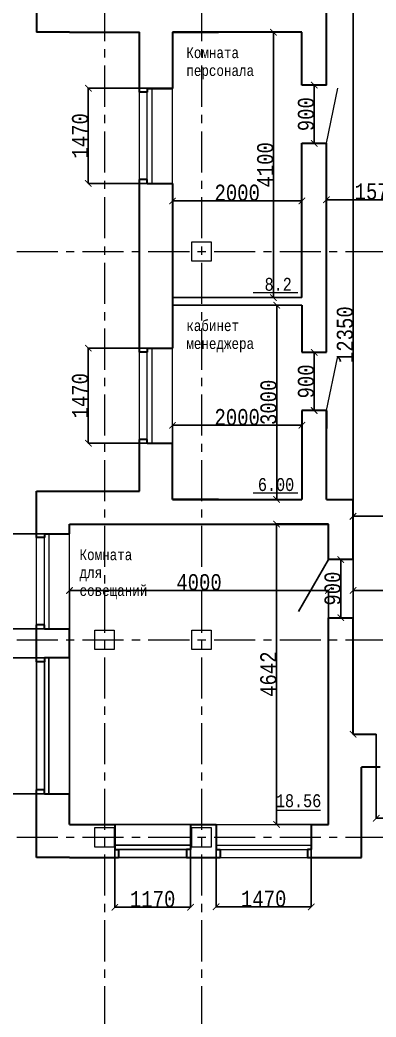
# Model space of a CAD drawing. Header units: millimetres. Extents: x -689206 to 4969298, y -1019800 to 703299.
# Drawn here: x 248416 to 253918, y 551071 to 566481 of the extents above; entities that cross this region are included whole.
import ezdxf

# ---------------------------------------------------------------- set-up
doc = ezdxf.new("R2010")
doc.units = ezdxf.units.MM
doc.linetypes.add('осеваяX2', pattern=[101.6, 63.5, -12.7, 12.7, -12.7])
for name, color, linetype, lineweight in [('несущие', 7, 'Continuous', 30), ('ОКНА', 250, 'Continuous', 20), ('ПЕРЕГОРОДКИ', 252, 'Continuous', 9), ('РАЗМЕРЫ', 7, 'Continuous', 9), ('стены', 7, 'Continuous', 20)]:
    doc.layers.add(name, color=color, linetype=linetype, lineweight=lineweight)
doc.styles.add('Аннотативный', font='isocteur.ttf', dxfattribs={"width": 0.7, "height": 250})
doc.dimstyles.new('Аннотативный', dxfattribs={"dimscale": 0, "dimtxt": 250, "dimasz": 100, "dimexe": 1.25, "dimexo": 0.625, "dimtad": 1, "dimdec": 0, "dimtxsty": 'Аннотативный', "dimblk": 'ARCHTICK', "dimcen": 2.5, "dimadec": 0, "dimazin": 0, "dimtfac": 1, "dimtdec": 0, "dimtmove": 0, "dimatfit": 3, "dimfxl": 1, "dimarcsym": 0})

# ---------------------------------------------------------------- blocks, each defined once
blk = doc.blocks.new('_ArchTick')
at = {"color": 0, "linetype": 'ByBlock', "const_width": 0.15}
blk.add_lwpolyline([(-0.5, -0.5), (0.5, 0.5)], dxfattribs=at)
blk = doc.blocks.new('*D543')
at = {"layer": 'Defpoints', "color": 0, "lineweight": 20, "transparency": 16777216}
for p in [(252383, 562071), (252773, 562071), (252773, 559071)]:
    blk.add_point(p, dxfattribs=at)
at = {"layer": 'стены', "color": 0, "lineweight": -2, "transparency": 16777216}
for p, q in [((252772, 562071), (252382, 562071)), ((252383, 559071), (252383, 562071)), ((252772, 559071), (252382, 559071))]:
    blk.add_line(p, q, dxfattribs=at)
at = {"layer": 'стены', "color": 0, "lineweight": -2, "transparency": 16777216, "xscale": 100, "yscale": 100, "zscale": 100}
for p, rotation in [((252383, 562071), 90), ((252383, 559071), 270)]:
    blk.add_blockref('_ArchTick', p, dxfattribs=dict(at, rotation=rotation))
at = {"layer": 'стены', "color": 0, "lineweight": 13, "transparency": 16777216, "insert": (252258, 560571), "char_height": 250, "attachment_point": 5, "rotation": 90, "style": 'Аннотативный'}
blk.add_mtext('3000', dxfattribs=at)
blk = doc.blocks.new('*D548')
at = {"layer": 'Defpoints', "color": 0, "lineweight": 20, "transparency": 16777216}
for p in [(252333, 566291), (252773, 566291), (252773, 562191)]:
    blk.add_point(p, dxfattribs=at)
at = {"layer": 'стены', "color": 0, "lineweight": -2, "transparency": 16777216}
for p, q in [((252772, 566291), (252331, 566291)), ((252333, 562191), (252333, 566291)), ((252772, 562191), (252331, 562191))]:
    blk.add_line(p, q, dxfattribs=at)
at = {"layer": 'стены', "color": 0, "lineweight": -2, "transparency": 16777216, "xscale": 100, "yscale": 100, "zscale": 100}
for p, rotation in [((252333, 566291), 90), ((252333, 562191), 270)]:
    blk.add_blockref('_ArchTick', p, dxfattribs=dict(at, rotation=rotation))
at = {"layer": 'стены', "color": 0, "lineweight": 13, "transparency": 16777216, "insert": (252207, 564241), "char_height": 250, "attachment_point": 5, "rotation": 90, "style": 'Аннотативный'}
blk.add_mtext('4100', dxfattribs=at)
blk = doc.blocks.new('*D549')
at = {"layer": 'Defpoints', "color": 0, "lineweight": 20, "transparency": 16777216}
for p in [(250773, 563683), (250773, 562191), (252773, 562191)]:
    blk.add_point(p, dxfattribs=at)
at = {"layer": 'стены', "color": 0, "lineweight": -2, "transparency": 16777216}
for p, q in [((250773, 562191), (250773, 563684)), ((252773, 562191), (252773, 563684)), ((252773, 563683), (250773, 563683))]:
    blk.add_line(p, q, dxfattribs=at)
at = {"layer": 'стены', "color": 0, "lineweight": -2, "transparency": 16777216, "xscale": 100, "yscale": 100, "zscale": 100, "rotation": 180}
blk.add_blockref('_ArchTick', (250773, 563683), dxfattribs=at)
at = {"layer": 'стены', "color": 0, "lineweight": -2, "transparency": 16777216, "xscale": 100, "yscale": 100, "zscale": 100}
blk.add_blockref('_ArchTick', (252773, 563683), dxfattribs=at)
at = {"layer": 'стены', "color": 0, "lineweight": 13, "transparency": 16777216, "insert": (251773, 563809), "char_height": 250, "attachment_point": 5, "style": 'Аннотативный'}
blk.add_mtext('2000', dxfattribs=at)
blk = doc.blocks.new('*D550')
at = {"layer": 'Defpoints', "color": 0, "lineweight": 20, "transparency": 16777216}
for p in [(253153, 563702), (253153, 562331), (254723, 562331)]:
    blk.add_point(p, dxfattribs=at)
at = {"layer": 'стены', "color": 0, "lineweight": -2, "transparency": 16777216}
for p, q in [((253153, 562331), (253153, 563703)), ((254723, 563702), (253153, 563702)), ((254723, 562331), (254723, 563703))]:
    blk.add_line(p, q, dxfattribs=at)
at = {"layer": 'стены', "color": 0, "lineweight": -2, "transparency": 16777216, "xscale": 100, "yscale": 100, "zscale": 100, "rotation": 180}
blk.add_blockref('_ArchTick', (253153, 563702), dxfattribs=at)
at = {"layer": 'стены', "color": 0, "lineweight": -2, "transparency": 16777216, "xscale": 100, "yscale": 100, "zscale": 100}
blk.add_blockref('_ArchTick', (254723, 563702), dxfattribs=at)
at = {"layer": 'стены', "color": 0, "lineweight": 13, "transparency": 16777216, "insert": (253938, 563828), "char_height": 250, "attachment_point": 5, "style": 'Аннотативный'}
blk.add_mtext('1570', dxfattribs=at)
blk = doc.blocks.new('*D552')
at = {"layer": 'Defpoints', "color": 0, "lineweight": 20, "transparency": 16777216}
for p in [(253563, 557664), (253563, 557167), (256473, 557167)]:
    blk.add_point(p, dxfattribs=at)
at = {"layer": 'стены', "color": 0, "lineweight": -2, "transparency": 16777216}
for p, q in [((253563, 557167), (253563, 557665)), ((256473, 557664), (253563, 557664)), ((256473, 557167), (256473, 557665))]:
    blk.add_line(p, q, dxfattribs=at)
at = {"layer": 'стены', "color": 0, "lineweight": -2, "transparency": 16777216, "xscale": 100, "yscale": 100, "zscale": 100, "rotation": 180}
blk.add_blockref('_ArchTick', (253563, 557664), dxfattribs=at)
at = {"layer": 'стены', "color": 0, "lineweight": -2, "transparency": 16777216, "xscale": 100, "yscale": 100, "zscale": 100}
blk.add_blockref('_ArchTick', (256473, 557664), dxfattribs=at)
at = {"layer": 'стены', "color": 0, "lineweight": 25, "transparency": 16777216, "insert": (255018, 557789), "char_height": 250, "attachment_point": 5, "style": 'Аннотативный'}
blk.add_mtext('2910', dxfattribs=at)
blk = doc.blocks.new('*D554')
at = {"layer": 'Defpoints', "color": 0, "lineweight": 20, "transparency": 16777216}
for p in [(253373, 558142), (253373, 558142), (253373, 557242)]:
    blk.add_point(p, dxfattribs=at)
at = {"layer": 'стены', "color": 0, "lineweight": -2, "transparency": 16777216}
for p, q in [((253373, 557242), (253373, 558142)), ((253374, 558142), (253375, 558142)), ((253374, 557242), (253375, 557242))]:
    blk.add_line(p, q, dxfattribs=at)
at = {"layer": 'стены', "color": 0, "lineweight": -2, "transparency": 16777216, "xscale": 100, "yscale": 100, "zscale": 100}
for p, rotation in [((253373, 558142), 90), ((253373, 557242), 270)]:
    blk.add_blockref('_ArchTick', p, dxfattribs=dict(at, rotation=rotation))
at = {"layer": 'стены', "color": 0, "lineweight": 25, "transparency": 16777216, "insert": (253248, 557692), "char_height": 250, "attachment_point": 5, "rotation": 90, "style": 'Аннотативный'}
blk.add_mtext('900', dxfattribs=at)
blk = doc.blocks.new('*D559')
at = {"layer": 'Defpoints', "color": 0, "lineweight": 20, "transparency": 16777216}
for p in [(253563, 558810), (253563, 558431), (259593, 558431)]:
    blk.add_point(p, dxfattribs=at)
at = {"layer": 'стены', "color": 0, "lineweight": -2, "transparency": 16777216}
for p, q in [((253563, 558431), (253563, 558811)), ((259593, 558810), (253563, 558810)), ((259593, 558431), (259593, 558811))]:
    blk.add_line(p, q, dxfattribs=at)
at = {"layer": 'стены', "color": 0, "lineweight": -2, "transparency": 16777216, "xscale": 100, "yscale": 100, "zscale": 100, "rotation": 180}
blk.add_blockref('_ArchTick', (253563, 558810), dxfattribs=at)
at = {"layer": 'стены', "color": 0, "lineweight": -2, "transparency": 16777216, "xscale": 100, "yscale": 100, "zscale": 100}
blk.add_blockref('_ArchTick', (259593, 558810), dxfattribs=at)
at = {"layer": 'стены', "color": 0, "lineweight": 13, "transparency": 16777216, "insert": (256578, 558935), "char_height": 250, "attachment_point": 5, "style": 'Аннотативный'}
blk.add_mtext('6030', dxfattribs=at)
blk = doc.blocks.new('*D573')
at = {"layer": 'Defpoints', "color": 0, "lineweight": 20, "transparency": 16777216}
for p in [(253563, 567791), (253742, 567791), (253742, 555443)]:
    blk.add_point(p, dxfattribs=at)
at = {"layer": 'РАЗМЕРЫ', "color": 0, "lineweight": -2, "transparency": 16777216}
for p, q in [((253742, 567791), (253562, 567791)), ((253563, 555443), (253563, 567791)), ((253742, 555443), (253562, 555443))]:
    blk.add_line(p, q, dxfattribs=at)
at = {"layer": 'РАЗМЕРЫ', "color": 0, "lineweight": -2, "transparency": 16777216, "xscale": 100, "yscale": 100, "zscale": 100}
for p, rotation in [((253563, 567791), 90), ((253563, 555443), 270)]:
    blk.add_blockref('_ArchTick', p, dxfattribs=dict(at, rotation=rotation))
at = {"layer": 'РАЗМЕРЫ', "color": 0, "transparency": 16777216, "insert": (253438, 561617), "char_height": 250, "attachment_point": 5, "rotation": 90, "style": 'Аннотативный'}
blk.add_mtext('12350', dxfattribs=at)
blk = doc.blocks.new('*D599')
at = {"layer": 'Defpoints', "color": 0, "linetype": 'ByBlock', "lineweight": 20, "transparency": 16777216}
for p in [(253921, 555443), (256021, 555443), (253921, 554144)]:
    blk.add_point(p, dxfattribs=at)
at = {"layer": 'РАЗМЕРЫ', "color": 0, "linetype": 'ByBlock', "lineweight": -2, "transparency": 16777216}
for p, q in [((253921, 555443), (253921, 554143)), ((256021, 555443), (256021, 554143)), ((256021, 554144), (253921, 554144))]:
    blk.add_line(p, q, dxfattribs=at)
at = {"layer": 'РАЗМЕРЫ', "color": 0, "linetype": 'ByBlock', "lineweight": -2, "transparency": 16777216, "xscale": 100, "yscale": 100, "zscale": 100, "rotation": 180}
blk.add_blockref('_ArchTick', (253921, 554144), dxfattribs=at)
at = {"layer": 'РАЗМЕРЫ', "color": 0, "linetype": 'ByBlock', "lineweight": -2, "transparency": 16777216, "xscale": 100, "yscale": 100, "zscale": 100}
blk.add_blockref('_ArchTick', (256021, 554144), dxfattribs=at)
at = {"layer": 'РАЗМЕРЫ', "color": 0, "linetype": 'ByBlock', "lineweight": 13, "transparency": 16777216, "insert": (254971, 554269), "char_height": 250, "attachment_point": 5, "style": 'Аннотативный'}
blk.add_mtext('2100', dxfattribs=at)
blk = doc.blocks.new('*D601')
at = {"layer": 'Defpoints', "color": 0, "linetype": 'ByBlock', "lineweight": 20, "transparency": 16777216}
for p in [(251447, 554049), (252917, 554049), (251447, 552774)]:
    blk.add_point(p, dxfattribs=at)
at = {"layer": 'РАЗМЕРЫ', "color": 0, "linetype": 'ByBlock', "lineweight": -2, "transparency": 16777216}
for p, q in [((251447, 554048), (251447, 552773)), ((252917, 554048), (252917, 552773)), ((252917, 552774), (251447, 552774))]:
    blk.add_line(p, q, dxfattribs=at)
at = {"layer": 'РАЗМЕРЫ', "color": 0, "linetype": 'ByBlock', "lineweight": -2, "transparency": 16777216, "xscale": 100, "yscale": 100, "zscale": 100, "rotation": 180}
blk.add_blockref('_ArchTick', (251447, 552774), dxfattribs=at)
at = {"layer": 'РАЗМЕРЫ', "color": 0, "linetype": 'ByBlock', "lineweight": -2, "transparency": 16777216, "xscale": 100, "yscale": 100, "zscale": 100}
blk.add_blockref('_ArchTick', (252917, 552774), dxfattribs=at)
at = {"layer": 'РАЗМЕРЫ', "color": 0, "linetype": 'ByBlock', "lineweight": 13, "transparency": 16777216, "insert": (252182, 552899), "char_height": 250, "attachment_point": 5, "style": 'Аннотативный'}
blk.add_mtext('1470', dxfattribs=at)
blk = doc.blocks.new('*D602')
at = {"layer": 'Defpoints', "color": 0, "linetype": 'ByBlock', "lineweight": 20, "transparency": 16777216}
for p in [(249882, 554049), (251052, 554049), (249882, 552767)]:
    blk.add_point(p, dxfattribs=at)
at = {"layer": 'РАЗМЕРЫ', "color": 0, "linetype": 'ByBlock', "lineweight": -2, "transparency": 16777216}
for p, q in [((249882, 554048), (249882, 552766)), ((251052, 554048), (251052, 552766)), ((251052, 552767), (249882, 552767))]:
    blk.add_line(p, q, dxfattribs=at)
at = {"layer": 'РАЗМЕРЫ', "color": 0, "linetype": 'ByBlock', "lineweight": -2, "transparency": 16777216, "xscale": 100, "yscale": 100, "zscale": 100, "rotation": 180}
blk.add_blockref('_ArchTick', (249882, 552767), dxfattribs=at)
at = {"layer": 'РАЗМЕРЫ', "color": 0, "linetype": 'ByBlock', "lineweight": -2, "transparency": 16777216, "xscale": 100, "yscale": 100, "zscale": 100}
blk.add_blockref('_ArchTick', (251052, 552767), dxfattribs=at)
at = {"layer": 'РАЗМЕРЫ', "color": 0, "linetype": 'ByBlock', "lineweight": 13, "transparency": 16777216, "insert": (250467, 552893), "char_height": 250, "attachment_point": 5, "style": 'Аннотативный'}
blk.add_mtext('1170', dxfattribs=at)
blk = doc.blocks.new('*D603')
at = {"layer": 'Defpoints', "color": 0, "linetype": 'ByBlock', "lineweight": 20, "transparency": 16777216}
for p in [(247883, 556623), (249183, 556623), (249183, 554523)]:
    blk.add_point(p, dxfattribs=at)
at = {"layer": 'РАЗМЕРЫ', "color": 0, "linetype": 'ByBlock', "lineweight": -2, "transparency": 16777216}
for p, q in [((249183, 556623), (247882, 556623)), ((247883, 554523), (247883, 556623)), ((249183, 554523), (247882, 554523))]:
    blk.add_line(p, q, dxfattribs=at)
at = {"layer": 'РАЗМЕРЫ', "color": 0, "linetype": 'ByBlock', "lineweight": -2, "transparency": 16777216, "xscale": 100, "yscale": 100, "zscale": 100}
for p, rotation in [((247883, 556623), 90), ((247883, 554523), 270)]:
    blk.add_blockref('_ArchTick', p, dxfattribs=dict(at, rotation=rotation))
at = {"layer": 'РАЗМЕРЫ', "color": 0, "linetype": 'ByBlock', "lineweight": 13, "transparency": 16777216, "insert": (247758, 555573), "char_height": 250, "attachment_point": 5, "rotation": 90, "style": 'Аннотативный'}
blk.add_mtext('2100', dxfattribs=at)
blk = doc.blocks.new('*D604')
at = {"layer": 'Defpoints', "color": 0, "linetype": 'ByBlock', "lineweight": 20, "transparency": 16777216}
for p in [(247888, 558541), (249183, 558541), (249183, 557071)]:
    blk.add_point(p, dxfattribs=at)
at = {"layer": 'РАЗМЕРЫ', "color": 0, "linetype": 'ByBlock', "lineweight": -2, "transparency": 16777216}
for p, q in [((249183, 558541), (247887, 558541)), ((247888, 557071), (247888, 558541)), ((249183, 557071), (247887, 557071))]:
    blk.add_line(p, q, dxfattribs=at)
at = {"layer": 'РАЗМЕРЫ', "color": 0, "linetype": 'ByBlock', "lineweight": -2, "transparency": 16777216, "xscale": 100, "yscale": 100, "zscale": 100}
for p, rotation in [((247888, 558541), 90), ((247888, 557071), 270)]:
    blk.add_blockref('_ArchTick', p, dxfattribs=dict(at, rotation=rotation))
at = {"layer": 'РАЗМЕРЫ', "color": 0, "linetype": 'ByBlock', "lineweight": 13, "transparency": 16777216, "insert": (247762, 557806), "char_height": 250, "attachment_point": 5, "rotation": 90, "style": 'Аннотативный'}
blk.add_mtext('1470', dxfattribs=at)
blk = doc.blocks.new('*D613')
at = {"layer": 'Defpoints', "color": 0, "linetype": 'ByBlock', "lineweight": 20, "transparency": 16777216}
for p in [(252382, 558691), (253183, 558691), (253183, 554049)]:
    blk.add_point(p, dxfattribs=at)
at = {"layer": 'РАЗМЕРЫ', "color": 0, "linetype": 'ByBlock', "lineweight": -2, "transparency": 16777216}
for p, q in [((253183, 558691), (252381, 558691)), ((252382, 554049), (252382, 558691)), ((253183, 554049), (252381, 554049))]:
    blk.add_line(p, q, dxfattribs=at)
at = {"layer": 'РАЗМЕРЫ', "color": 0, "linetype": 'ByBlock', "lineweight": -2, "transparency": 16777216, "xscale": 100, "yscale": 100, "zscale": 100}
for p, rotation in [((252382, 558691), 90), ((252382, 554049), 270)]:
    blk.add_blockref('_ArchTick', p, dxfattribs=dict(at, rotation=rotation))
at = {"layer": 'РАЗМЕРЫ', "color": 0, "linetype": 'ByBlock', "lineweight": 13, "transparency": 16777216, "insert": (252256, 556370), "char_height": 250, "attachment_point": 5, "rotation": 90, "style": 'Аннотативный'}
blk.add_mtext('4642', dxfattribs=at)
blk = doc.blocks.new('*D614')
at = {"layer": 'Defpoints', "color": 0, "linetype": 'ByBlock', "lineweight": 20, "transparency": 16777216}
for p in [(249183, 557664), (249183, 554049), (253183, 554049)]:
    blk.add_point(p, dxfattribs=at)
at = {"layer": 'РАЗМЕРЫ', "color": 0, "linetype": 'ByBlock', "lineweight": -2, "transparency": 16777216}
for p, q in [((249183, 554049), (249183, 557665)), ((253183, 557664), (249183, 557664)), ((253183, 554049), (253183, 557665))]:
    blk.add_line(p, q, dxfattribs=at)
at = {"layer": 'РАЗМЕРЫ', "color": 0, "linetype": 'ByBlock', "lineweight": -2, "transparency": 16777216, "xscale": 100, "yscale": 100, "zscale": 100, "rotation": 180}
blk.add_blockref('_ArchTick', (249183, 557664), dxfattribs=at)
at = {"layer": 'РАЗМЕРЫ', "color": 0, "linetype": 'ByBlock', "lineweight": -2, "transparency": 16777216, "xscale": 100, "yscale": 100, "zscale": 100}
blk.add_blockref('_ArchTick', (253183, 557664), dxfattribs=at)
at = {"layer": 'РАЗМЕРЫ', "color": 0, "linetype": 'ByBlock', "lineweight": 13, "transparency": 16777216, "insert": (251183, 557789), "char_height": 250, "attachment_point": 5, "style": 'Аннотативный'}
blk.add_mtext('4000', dxfattribs=at)
blk = doc.blocks.new('*D615')
at = {"layer": 'Defpoints', "color": 0, "linetype": 'ByBlock', "lineweight": 20, "transparency": 16777216}
for p in [(249473, 561408), (250773, 561408), (250773, 559938)]:
    blk.add_point(p, dxfattribs=at)
at = {"layer": 'РАЗМЕРЫ', "color": 0, "linetype": 'ByBlock', "lineweight": -2, "transparency": 16777216}
for p, q in [((250772, 561408), (249471, 561408)), ((249473, 559938), (249473, 561408)), ((250772, 559938), (249471, 559938))]:
    blk.add_line(p, q, dxfattribs=at)
at = {"layer": 'РАЗМЕРЫ', "color": 0, "linetype": 'ByBlock', "lineweight": -2, "transparency": 16777216, "xscale": 100, "yscale": 100, "zscale": 100}
for p, rotation in [((249473, 561408), 90), ((249473, 559938), 270)]:
    blk.add_blockref('_ArchTick', p, dxfattribs=dict(at, rotation=rotation))
at = {"layer": 'РАЗМЕРЫ', "color": 0, "linetype": 'ByBlock', "lineweight": 13, "transparency": 16777216, "insert": (249347, 560673), "char_height": 250, "attachment_point": 5, "rotation": 90, "style": 'Аннотативный'}
blk.add_mtext('1470', dxfattribs=at)
blk = doc.blocks.new('*D616')
at = {"layer": 'Defpoints', "color": 0, "linetype": 'ByBlock', "lineweight": 20, "transparency": 16777216}
for p in [(250773, 560216), (250773, 559071), (252773, 559071)]:
    blk.add_point(p, dxfattribs=at)
at = {"layer": 'РАЗМЕРЫ', "color": 0, "linetype": 'ByBlock', "lineweight": -2, "transparency": 16777216}
for p, q in [((250773, 559071), (250773, 560217)), ((252773, 560216), (250773, 560216)), ((252773, 559071), (252773, 560217))]:
    blk.add_line(p, q, dxfattribs=at)
at = {"layer": 'РАЗМЕРЫ', "color": 0, "linetype": 'ByBlock', "lineweight": -2, "transparency": 16777216, "xscale": 100, "yscale": 100, "zscale": 100, "rotation": 180}
blk.add_blockref('_ArchTick', (250773, 560216), dxfattribs=at)
at = {"layer": 'РАЗМЕРЫ', "color": 0, "linetype": 'ByBlock', "lineweight": -2, "transparency": 16777216, "xscale": 100, "yscale": 100, "zscale": 100}
blk.add_blockref('_ArchTick', (252773, 560216), dxfattribs=at)
at = {"layer": 'РАЗМЕРЫ', "color": 0, "linetype": 'ByBlock', "lineweight": 13, "transparency": 16777216, "insert": (251773, 560341), "char_height": 250, "attachment_point": 5, "style": 'Аннотативный'}
blk.add_mtext('2000', dxfattribs=at)
blk = doc.blocks.new('*D617')
at = {"layer": 'Defpoints', "color": 0, "linetype": 'ByBlock', "lineweight": 20, "transparency": 16777216}
for p in [(249473, 565424), (250773, 565424), (250773, 563954)]:
    blk.add_point(p, dxfattribs=at)
at = {"layer": 'РАЗМЕРЫ', "color": 0, "linetype": 'ByBlock', "lineweight": -2, "transparency": 16777216}
for p, q in [((250772, 565424), (249471, 565424)), ((249473, 563954), (249473, 565424)), ((250772, 563954), (249471, 563954))]:
    blk.add_line(p, q, dxfattribs=at)
at = {"layer": 'РАЗМЕРЫ', "color": 0, "linetype": 'ByBlock', "lineweight": -2, "transparency": 16777216, "xscale": 100, "yscale": 100, "zscale": 100}
for p, rotation in [((249473, 565424), 90), ((249473, 563954), 270)]:
    blk.add_blockref('_ArchTick', p, dxfattribs=dict(at, rotation=rotation))
at = {"layer": 'РАЗМЕРЫ', "color": 0, "linetype": 'ByBlock', "lineweight": 13, "transparency": 16777216, "insert": (249347, 564689), "char_height": 250, "attachment_point": 5, "rotation": 90, "style": 'Аннотативный'}
blk.add_mtext('1470', dxfattribs=at)
blk = doc.blocks.new('*D633')
at = {"layer": 'Defpoints', "color": 0, "linetype": 'ByBlock', "lineweight": 20, "transparency": 16777216}
for p in [(252963, 565474), (252963, 565474), (252963, 564574)]:
    blk.add_point(p, dxfattribs=at)
at = {"layer": 'ПЕРЕГОРОДКИ', "color": 0, "linetype": 'ByBlock', "lineweight": -2, "transparency": 16777216}
for p, q in [((252963, 565474), (252964, 565474)), ((252963, 564574), (252963, 565474)), ((252963, 564574), (252964, 564574))]:
    blk.add_line(p, q, dxfattribs=at)
at = {"layer": 'ПЕРЕГОРОДКИ', "color": 0, "linetype": 'ByBlock', "lineweight": -2, "transparency": 16777216, "xscale": 100, "yscale": 100, "zscale": 100}
for p, rotation in [((252963, 565474), 90), ((252963, 564574), 270)]:
    blk.add_blockref('_ArchTick', p, dxfattribs=dict(at, rotation=rotation))
at = {"layer": 'ПЕРЕГОРОДКИ', "color": 0, "linetype": 'ByBlock', "lineweight": 13, "transparency": 16777216, "insert": (252837, 565024), "char_height": 250, "attachment_point": 5, "rotation": 90, "style": 'Аннотативный'}
blk.add_mtext('900', dxfattribs=at)
blk = doc.blocks.new('*D634')
at = {"layer": 'Defpoints', "color": 0, "linetype": 'ByBlock', "lineweight": 20, "transparency": 16777216}
for p in [(252963, 561344), (252963, 561344), (252963, 560444)]:
    blk.add_point(p, dxfattribs=at)
at = {"layer": 'ПЕРЕГОРОДКИ', "color": 0, "linetype": 'ByBlock', "lineweight": -2, "transparency": 16777216}
for p, q in [((252963, 561344), (252964, 561344)), ((252963, 560444), (252963, 561344)), ((252963, 560444), (252964, 560444))]:
    blk.add_line(p, q, dxfattribs=at)
at = {"layer": 'ПЕРЕГОРОДКИ', "color": 0, "linetype": 'ByBlock', "lineweight": -2, "transparency": 16777216, "xscale": 100, "yscale": 100, "zscale": 100}
for p, rotation in [((252963, 561344), 90), ((252963, 560444), 270)]:
    blk.add_blockref('_ArchTick', p, dxfattribs=dict(at, rotation=rotation))
at = {"layer": 'ПЕРЕГОРОДКИ', "color": 0, "linetype": 'ByBlock', "lineweight": 13, "transparency": 16777216, "insert": (252837, 560894), "char_height": 250, "attachment_point": 5, "rotation": 90, "style": 'Аннотативный'}
blk.add_mtext('900', dxfattribs=at)

msp = doc.modelspace()

# ---------------------------------------------------------------- linework, layer by layer
at = {"layer": 'несущие', "color": 0}
for p, q in [((249183.4, 556623.1), (248793.4, 556623.1)), ((248793.4, 556623.1), (248793.4, 556563.1)), ((248793.4, 556563.1), (248673.4, 556563.1)), ((252917.3, 554048.5), (253183.4, 554048.5)), ((252857.3, 553538.5), (253693.4, 553538.5))]:
    msp.add_line(p, q, dxfattribs=at)
at = {"layer": 'несущие', "lineweight": 30}
for p, q in [((248793.4, 554583.1), (248673.4, 554583.1)), ((248793.4, 554523.1), (248793.4, 554583.1)), ((248793.4, 554523.1), (249183.4, 554523.1)), ((249183.4, 554048.5), (249881.6, 554048.5)), ((249881.6, 554048.5), (249881.6, 553658.5)), ((251051.6, 554048.5), (251447.3, 554048.5)), ((251447.3, 554048.5), (251447.3, 553658.5)), ((249183.4, 553538.5), (248673.4, 553538.5)), ((249183.4, 553538.5), (249941.6, 553538.5)), ((250991.6, 553538.5), (251507.3, 553538.5))]:
    msp.add_line(p, q, dxfattribs=at)
at = {"layer": 'ОКНА'}
for p, q in [((250452.7, 565423.6), (250452.7, 563953.6)), ((250382.7, 564013.6), (250382.7, 565363.6)), ((250452.7, 561407.5), (250452.7, 559937.5)), ((248793.4, 557130.7), (248793.4, 558480.7)), ((248863.4, 558540.7), (248863.4, 557070.7)), ((251447.3, 553728.5), (252917.3, 553728.5)), ((251507.3, 553658.5), (252857.3, 553658.5))]:
    msp.add_line(p, q, dxfattribs=at)
at = {"layer": 'ОКНА', "lineweight": 13}
msp.add_line((250382.7, 559997.5), (250382.7, 561347.5), dxfattribs=at)
at = {"layer": 'ОКНА', "lineweight": 25}
for p, q in [((248863.4, 556623.1), (248863.4, 554523.1)), ((249183.4, 556623.1), (249183.4, 554523.1)), ((248793.4, 554583.1), (248793.4, 556563.1)), ((249881.6, 554048.5), (251051.6, 554048.5)), ((249881.6, 553728.5), (251051.6, 553728.5)), ((249941.6, 553658.5), (250991.6, 553658.5)), ((249941.6, 553538.5), (250991.6, 553538.5))]:
    msp.add_line(p, q, dxfattribs=at)
at = {"layer": 'ОКНА', "color": 0}
for p, q in [((251447.3, 554048.5), (252917.3, 554048.5)), ((251507.3, 553538.5), (252857.3, 553538.5))]:
    msp.add_line(p, q, dxfattribs=at)
at = {"layer": 'ПЕРЕГОРОДКИ', "color": 18, "linetype": 'ByBlock', "lineweight": 20, "true_color": 0x000000}
for p, q in [((253152.7, 564574.3), (253329.4, 565427.7)), ((253152.7, 560444.4), (253323.7, 561259.9))]:
    msp.add_line(p, q, dxfattribs=at)
at = {"layer": 'ПЕРЕГОРОДКИ', "color": 18, "linetype": 'ByBlock', "lineweight": 30, "true_color": 0x000000}
for p, q in [((252772.7, 561344.4), (253152.7, 561344.4)), ((253152.7, 560444.4), (252772.7, 560444.4)), ((253152.7, 560444.4), (253152.7, 560165.8))]:
    msp.add_line(p, q, dxfattribs=at)
at = {"layer": 'РАЗМЕРЫ', "color": 0, "lineweight": 30}
for p, q in [((250382.7, 565423.6), (250382.7, 565363.6)), ((250382.7, 565423.6), (250772.7, 565423.6)), ((250382.7, 565363.6), (250262.7, 565363.6)), ((250382.7, 564013.6), (250262.7, 564013.6)), ((250382.7, 563953.6), (250382.7, 564013.6)), ((250382.7, 563953.6), (250772.7, 563953.6)), ((250382.7, 561407.5), (250382.7, 561347.5)), ((250382.7, 561407.5), (250772.7, 561407.5)), ((250382.7, 561347.5), (250262.7, 561347.5))]:
    msp.add_line(p, q, dxfattribs=at)
at = {"layer": 'РАЗМЕРЫ'}
for p, q in [((250772.7, 563953.6), (250772.7, 565423.6)), ((250262.7, 564013.6), (250262.7, 565363.6)), ((250772.7, 559937.5), (250772.7, 561407.5)), ((250262.7, 559997.5), (250262.7, 561347.5)), ((248673.4, 557130.7), (248673.4, 558480.7)), ((249183.4, 557070.7), (249183.4, 558540.7))]:
    msp.add_line(p, q, dxfattribs=at)
at = {"layer": 'РАЗМЕРЫ', "color": 18, "linetype": 'ByBlock', "lineweight": 30, "true_color": 0x000000}
for p, q in [((253152.7, 565474.3), (252772.7, 565474.3)), ((252772.7, 564574.3), (253152.7, 564574.3))]:
    msp.add_line(p, q, dxfattribs=at)
at = {"layer": 'РАЗМЕРЫ', "color": 114, "true_color": 0x139b48}
for p, q in [((252019.1, 562268), (252708.4, 562268)), ((252371.5, 554268.6), (253060.8, 554268.6))]:
    msp.add_line(p, q, dxfattribs=at)
at = {"layer": 'РАЗМЕРЫ', "lineweight": 30}
for p, q in [((250382.7, 559997.5), (250262.7, 559997.5)), ((250382.7, 559937.5), (250382.7, 559997.5)), ((250382.7, 559937.5), (250772.7, 559937.5)), ((248793.4, 558480.7), (248673.4, 558480.7)), ((248793.4, 558540.7), (248793.4, 558480.7)), ((248793.4, 558540.7), (249183.4, 558540.7)), ((248793.4, 557130.7), (248673.4, 557130.7)), ((248793.4, 557070.7), (248793.4, 557130.7)), ((248793.4, 557070.7), (249183.4, 557070.7)), ((249881.6, 553658.5), (249941.6, 553658.5)), ((249941.6, 553658.5), (249941.6, 553538.5)), ((251051.6, 553658.5), (250991.6, 553658.5)), ((250991.6, 553658.5), (250991.6, 553538.5)), ((251447.3, 553658.5), (251507.3, 553658.5)), ((251507.3, 553658.5), (251507.3, 553538.5)), ((252917.3, 553658.5), (252857.3, 553658.5)), ((252857.3, 553658.5), (252857.3, 553538.5))]:
    msp.add_line(p, q, dxfattribs=at)
at = {"layer": 'РАЗМЕРЫ', "color": 18, "true_color": 0x000000}
msp.add_line((252019.1, 559173.4), (252708.4, 559173.4), dxfattribs=at)
at = {"layer": 'РАЗМЕРЫ', "lineweight": 25}
msp.add_line((248673.4, 554583.1), (248673.4, 556563.1), dxfattribs=at)
at = {"layer": 'стены', "color": 1, "linetype": 'осеваяX2', "lineweight": 15, "ltscale": 10}
for p, q in [((249722.7, 583046), (249722.7, 538898.5)), ((251222.7, 583046), (251222.7, 538898.5)), ((239222.7, 562900.5), (311372.7, 562900.5)), ((239222.7, 556900.5), (311372.7, 556900.5)), ((239222.7, 553848.5), (311372.7, 553848.5))]:
    msp.add_line(p, q, dxfattribs=at)
at = {"layer": 'стены', "lineweight": 30}
for p, q in [((248673.4, 568717.3), (248673.4, 566290.5)), ((253152.7, 565474.3), (253152.7, 566670.5)), ((249183.4, 566290.5), (248673.4, 566290.5)), ((249183.4, 566290.5), (250262.7, 566290.5)), ((250262.7, 565363.6), (250262.7, 566290.5)), ((250772.7, 566290.5), (251485.7, 566290.5)), ((252772.7, 566290.5), (250772.7, 566290.5)), ((250772.7, 566290.5), (250772.7, 565423.6)), ((253152.7, 561344.4), (253152.7, 564574.3)), ((250262.7, 561347.5), (250262.7, 564013.6)), ((250772.7, 563953.6), (250772.7, 561407.5)), ((252772.7, 562070.5), (252772.7, 561344.4)), ((252772.7, 560444.4), (252772.7, 559070.5)), ((253152.7, 559070.5), (253152.7, 560444.4)), ((250262.7, 559200.5), (250262.7, 559997.5)), ((250772.7, 559070.5), (250772.7, 559937.5)), ((250772.7, 559070.5), (250772.7, 559937.5)), ((248673.4, 558480.7), (248673.4, 559200.5)), ((248673.4, 559200.5), (250262.7, 559200.5)), ((250772.7, 559070.5), (251485.7, 559070.5)), ((251485.7, 559070.5), (250772.7, 559070.5)), ((251485.7, 559070.5), (252772.7, 559070.5)), ((253152.7, 559070.5), (253563.4, 559070.5)), ((253563.4, 558142), (253563.4, 559070.5)), ((249183.4, 558540.7), (249183.4, 558690.5)), ((249183.4, 558690.5), (251485.7, 558690.5)), ((251485.7, 558690.5), (253183.4, 558690.5)), ((253183.4, 558142), (253183.4, 558690.5)), ((253563.4, 558142), (253183.4, 558142)), ((253183.4, 554048.5), (253183.4, 557242)), ((253183.4, 557242), (253563.4, 557242)), ((253563.4, 555443.4), (253563.4, 557242)), ((248673.4, 556563.1), (248673.4, 557130.7)), ((249183.4, 556623.1), (249183.4, 557070.7)), ((253563.4, 555443.4), (253921.3, 555443.4)), ((253981.3, 554933.4), (253693.4, 554933.4)), ((253693.4, 553538.5), (253693.4, 554933.4)), ((248673.4, 553538.5), (248673.4, 554583.1)), ((249183.4, 554048.5), (249183.4, 554523.1)), ((251051.6, 554048.5), (251051.6, 553658.5))]:
    msp.add_line(p, q, dxfattribs=at)
at = {"layer": 'стены', "lineweight": 25}
for p, q in [((252772.7, 566290.5), (251485.7, 566290.5)), ((252772.7, 562190.5), (250772.7, 562190.5)), ((250772.7, 562190.5), (252772.7, 562190.5)), ((250772.7, 561407.5), (250772.7, 562070.5)), ((250772.7, 562070.5), (252772.7, 562070.5))]:
    msp.add_line(p, q, dxfattribs=at)
at = {"layer": 'стены', "color": 7, "lineweight": 30, "true_color": 0xffffff}
for p, q in [((252772.7, 565474.3), (252772.7, 566290.5)), ((252772.7, 562190.5), (252772.7, 564574.3))]:
    msp.add_line(p, q, dxfattribs=at)
at = {"layer": 'стены', "color": 18, "lineweight": 30, "true_color": 0x000000}
for p, q in [((252772.7, 565474.3), (252772.7, 566290.5)), ((252772.7, 562190.5), (252772.7, 564574.3)), ((252917.3, 554048.5), (252917.3, 553658.5))]:
    msp.add_line(p, q, dxfattribs=at)
at = {"layer": 'стены', "color": 7, "lineweight": 25, "true_color": 0xffffff}
msp.add_line((253183.4, 558142), (252718.4, 557336.7), dxfattribs=at)
at = {"layer": 'стены', "color": 240, "true_color": 0xed1f24}
for points in [[(251072.7, 563050.5), (251372.7, 563050.5), (251372.7, 562750.5), (251072.7, 562750.5)], [(249572.7, 557050.5), (249872.7, 557050.5), (249872.7, 556750.5), (249572.7, 556750.5)], [(251072.7, 557050.5), (251372.7, 557050.5), (251372.7, 556750.5), (251072.7, 556750.5)], [(249572.7, 553998.5), (249872.7, 553998.5), (249872.7, 553698.5), (249572.7, 553698.5)], [(251072.7, 553998.5), (251372.7, 553998.5), (251372.7, 553698.5), (251072.7, 553698.5)]]:
    msp.add_lwpolyline(points, close=True, dxfattribs=at)

# ---------------------------------------------------------------- texts
at = {"color": 18, "true_color": 0x000000, "char_height": 165.799, "width": 766.271, "attachment_point": 1, "style": 'Аннотативный'}
for s, insert in [('Комната персонала', (250986.8, 566056.5)), ('Комната для совещаний', (249337.4, 558297.8))]:
    msp.add_mtext(s, dxfattribs=dict(at, insert=insert))
at = {"insert": (250986.8, 561838), "char_height": 165.799, "width": 766.271, "attachment_point": 1, "style": 'Аннотативный'}
msp.add_mtext('кабинет менеджера', dxfattribs=at)
at = {"layer": 'РАЗМЕРЫ', "color": 114, "true_color": 0x139b48, "char_height": 200, "width": 656.117, "attachment_point": 1, "style": 'Аннотативный'}
for s, insert in [('8.2', (252195.7, 562495)), ('18.56', (252370.2, 554514.1))]:
    msp.add_mtext(s, dxfattribs=dict(at, insert=insert))
at = {"layer": 'РАЗМЕРЫ', "color": 18, "true_color": 0x000000, "insert": (252092.7, 559400.4), "char_height": 200, "width": 656.117, "attachment_point": 1, "style": 'Аннотативный'}
msp.add_mtext('6.00', dxfattribs=at)

# ---------------------------------------------------------------- dimensions: what is measured, and where the dimension line sits
at = {"layer": 'ПЕРЕГОРОДКИ', "color": 18, "linetype": 'ByBlock', "lineweight": 13, "true_color": 0x000000}
for base, p1, p2, picture, middle in [((252962.7, 565474.3), (252962.7, 564574.3), (252962.7, 565474.3), '*D633', (252837.1, 565024.3)), ((252962.7, 561344.4), (252962.7, 560444.4), (252962.7, 561344.4), '*D634', (252837.1, 560894.4))]:
    dim = msp.add_linear_dim(base=base, p1=p1, p2=p2, angle=90, dimstyle='Аннотативный', dxfattribs=at)
    dim.commit()
    dim.dimension.update_dxf_attribs({"geometry": picture, "text_midpoint": middle})
at = {"layer": 'РАЗМЕРЫ'}
dim = msp.add_linear_dim(base=(253563.4, 567790.5), p1=(253742.3, 555443.4), p2=(253742.3, 567790.5), angle=90, text='12350', dimstyle='Аннотативный', dxfattribs=at)
dim.commit()
dim.dimension.update_dxf_attribs({"geometry": '*D573', "text_midpoint": (253437.7, 561617)})
at = {"layer": 'РАЗМЕРЫ', "color": 18, "linetype": 'ByBlock', "lineweight": 13, "true_color": 0x000000}
for base, p1, p2, picture, middle in [((249472.7, 565423.6), (250772.7, 563953.6), (250772.7, 565423.6), '*D617', (249347.1, 564688.6)), ((249472.7, 561407.5), (250772.7, 559937.5), (250772.7, 561407.5), '*D615', (249347.1, 560672.5)), ((252382.1, 558690.5), (253183.4, 554048.5), (253183.4, 558690.5), '*D613', (252256.5, 556369.5)), ((247887.9, 558540.7), (249183.4, 557070.7), (249183.4, 558540.7), '*D604', (247762.3, 557805.7)), ((247883.4, 556623.1), (249183.4, 554523.1), (249183.4, 556623.1), '*D603', (247757.7, 555573.1))]:
    dim = msp.add_linear_dim(base=base, p1=p1, p2=p2, angle=90, dimstyle='Аннотативный', dxfattribs=at)
    dim.commit()
    dim.dimension.update_dxf_attribs({"geometry": picture, "text_midpoint": middle})
for base, p1, p2, picture, middle in [((250772.7, 560215.6), (252772.7, 559070.5), (250772.7, 559070.5), '*D616', (251772.7, 560341.2)), ((249183.4, 557663.5), (253183.4, 554048.5), (249183.4, 554048.5), '*D614', (251183.4, 557789.1)), ((253921.3, 554143.8), (256021.3, 555443.4), (253921.3, 555443.4), '*D599', (254971.3, 554269.4)), ((249881.6, 552767.4), (251051.6, 554048.5), (249881.6, 554048.5), '*D602', (250466.6, 552893)), ((251447.3, 552773.8), (252917.3, 554048.5), (251447.3, 554048.5), '*D601', (252182.3, 552899.4))]:
    dim = msp.add_linear_dim(base=base, p1=p1, p2=p2, dimstyle='Аннотативный', dxfattribs=at)
    dim.commit()
    dim.dimension.update_dxf_attribs({"geometry": picture, "text_midpoint": middle})
at = {"layer": 'стены', "lineweight": 13}
dim = msp.add_linear_dim(base=(252332.7, 566290.5), p1=(252772.7, 562190.5), p2=(252772.7, 566290.5), angle=90, dimstyle='Аннотативный', dxfattribs=at)
dim.commit()
dim.dimension.update_dxf_attribs({"geometry": '*D548', "text_midpoint": (252332.7, 564240.5), "dimtype": 160})
dim = msp.add_linear_dim(base=(253152.7, 563702.2), p1=(254722.7, 562330.5), p2=(253152.7, 562330.5), dimstyle='Аннотативный', dxfattribs=at)
dim.commit()
dim.dimension.update_dxf_attribs({"geometry": '*D550', "text_midpoint": (253937.7, 563702.2), "dimtype": 160})
dim = msp.add_linear_dim(base=(250772.7, 563682.9), p1=(252772.7, 562190.5), p2=(250772.7, 562190.5), dimstyle='Аннотативный', dxfattribs=at)
dim.commit()
dim.dimension.update_dxf_attribs({"geometry": '*D549', "text_midpoint": (251772.7, 563808.5)})
dim = msp.add_linear_dim(base=(252383.4, 562070.5), p1=(252772.7, 559070.5), p2=(252772.7, 562070.5), angle=90, dimstyle='Аннотативный', dxfattribs=at)
dim.commit()
dim.dimension.update_dxf_attribs({"geometry": '*D543', "text_midpoint": (252257.7, 560570.5)})
dim = msp.add_linear_dim(base=(253563.4, 558809.7), p1=(259592.7, 558430.5), p2=(253563.4, 558430.5), text='6030', dimstyle='Аннотативный', dxfattribs=at)
dim.commit()
dim.dimension.update_dxf_attribs({"geometry": '*D559', "text_midpoint": (256578, 558935.4)})
at = {"layer": 'стены', "lineweight": 25}
dim = msp.add_linear_dim(base=(253373.4, 558142), p1=(253373.4, 557242), p2=(253373.4, 558142), angle=90, dimstyle='Аннотативный', dxfattribs=at)
dim.commit()
dim.dimension.update_dxf_attribs({"geometry": '*D554', "text_midpoint": (253247.7, 557692)})
dim = msp.add_linear_dim(base=(253563.4, 557663.5), p1=(256472.7, 557166.9), p2=(253563.4, 557166.9), text='2910', dimstyle='Аннотативный', dxfattribs=at)
dim.commit()
dim.dimension.update_dxf_attribs({"geometry": '*D552', "text_midpoint": (255018, 557789.1)})

doc.saveas('drawing.dxf')
